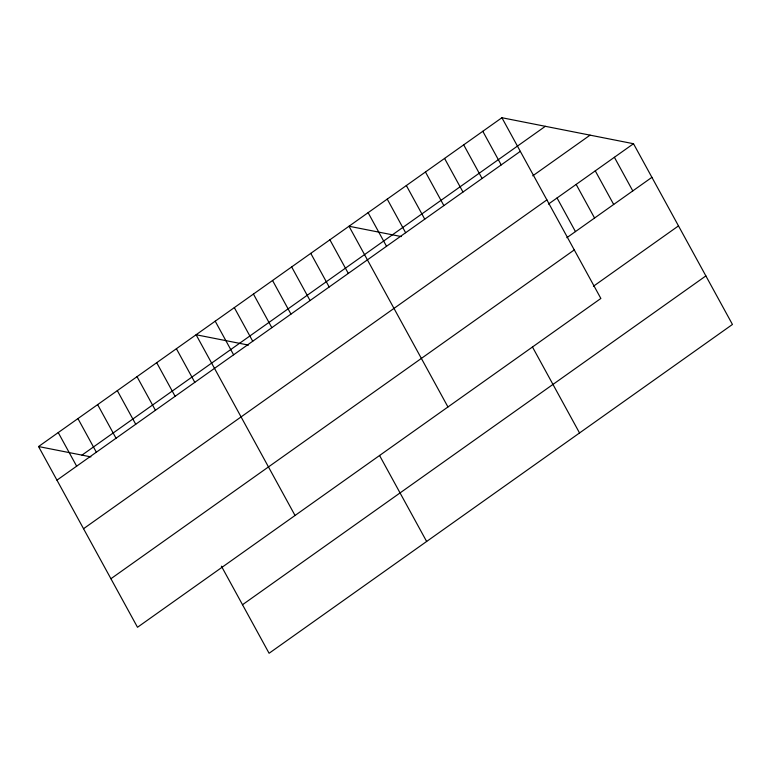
<?xml version="1.0" encoding="UTF-8"?>
<svg xmlns="http://www.w3.org/2000/svg" width="771" height="771" viewBox="0 0 771 771"><rect width="100%" height="100%" fill="white"/><g stroke="black" fill="none" stroke-linecap="round" stroke-linejoin="round"><path stroke-width="1.16" d="M501.911 117.732L600.86 298.464L137.498 627.276L38.55 446.544L501.911 117.732L633.502 143.724L732.45 324.456L269.089 653.268L221.402 566.165M81.977 455.121L545.338 126.309M56.958 480.16L520.319 151.347M532.732 175.836L590.075 135.147M83.538 528.713L546.899 199.891M548.441 204.084L633.502 143.724M566.849 237.699L651.909 177.34M110.918 578.732L574.279 249.91M593.429 286.243L678.49 225.893M242.508 604.724L705.87 275.912M401.373 236.581L349.003 226.24L447.951 406.972M248.464 345.09L196.094 334.749L295.042 515.481M38.55 446.544L90.92 456.885M614.391 157.284L632.789 190.909M595.27 170.854L613.677 204.469M576.159 184.414L594.566 218.029M557.048 197.974L575.455 231.599M482.8 131.292L501.208 164.907M463.689 144.852L482.087 178.477M444.568 158.421L462.976 192.037M532.424 346.902L579.541 432.965M425.457 171.981L443.865 205.597M406.346 185.541L424.754 219.166M387.235 199.111L405.633 232.726M368.114 212.671L386.522 246.296M329.892 239.8L348.299 273.416M310.771 253.36L329.178 286.985M291.66 266.93L310.067 300.545M379.515 455.41L426.633 541.473M272.548 280.49L290.956 314.115M253.437 294.059L271.835 327.675M234.317 307.619L252.724 341.235M215.205 321.179L233.613 354.805M176.405 348.723L194.803 382.339M156.706 362.698L175.113 396.313M137.016 376.672L155.424 410.288M117.317 390.646L135.725 424.262M97.628 404.621L116.035 438.236M77.938 418.595L96.346 452.211M58.239 432.57L76.647 466.185"/></g></svg>
